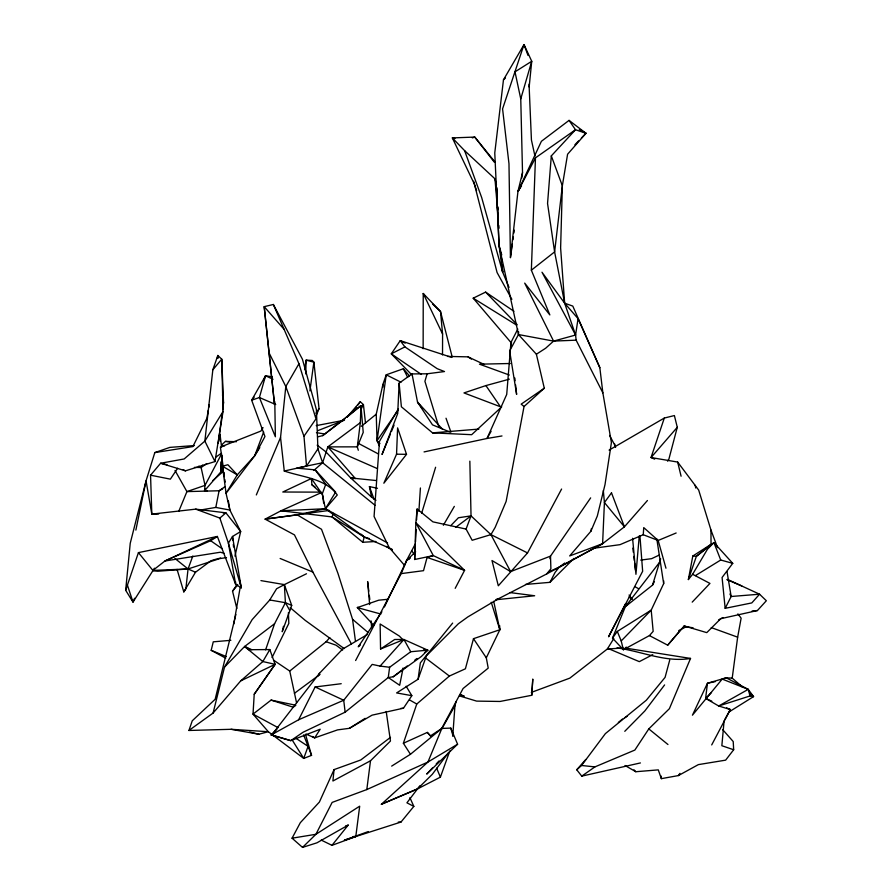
<?xml version="1.0" encoding="UTF-8"?>
<svg xmlns="http://www.w3.org/2000/svg" width="892" height="892" viewBox="0 0 892 892"><rect width="100%" height="100%" fill="white"/><g stroke="black" fill="none" stroke-linecap="round" stroke-linejoin="round"><path stroke-width="1.34" d="M423.142 348.727L423.232 293.501L440.514 311.52L452.11 356.666M442.521 354.938L442.588 334.043L440.514 311.52L432.598 304.016M305.766 373.96L306.101 360.167L312.278 360.457L313.884 362.163L319.057 408.681L316.013 416.14M626.296 647.09L623.374 649.744L612.503 638.137L617.297 631.436L651.205 610.139L653.167 631.358L649.432 635.583L623.374 649.744L621.211 640.935L651.205 610.139L663.659 583.624L663.737 580.915M455.188 588.33L464.587 570.345L433.3 555.605L414.646 559.496L415.862 522.69L417.133 509.02L432.91 521.853L466.081 529.067L472.158 540.273L490.935 534.62L495.183 527.339L506.132 501.404L524.039 406.507L544.298 388.221L536.382 354.224L518.464 334.545L499.085 245.668L494.77 152.9L503.467 79.834L524.005 44.6L531.732 61.269L529.168 86.959L531.431 139.999L534.988 156.223M358.294 450.248L357.313 446.859L360.346 422.641L360.937 405.604L322.703 435.619L317.574 436.879M576.143 340.164L553.575 341.101L524.697 283.11L549.851 314.932L531.353 270.187L535.468 157.851L575.507 129.753L585.977 133.276L567.591 154.227L562.35 185.792L554.612 251.901L564.658 303.202L575.585 335.035L576.143 340.164L602.858 392.87L611.41 442.588L605.01 484.601L597.317 516L590.905 531.231L569.676 555.928L602.602 543.707L624.422 526.826L647.425 500.512M396.55 454.195L397.609 427.881L406.518 454.329L383.85 483.219L396.55 454.195L406.518 454.329M306.09 734.094L314.686 737.885L337.544 729.89L349.441 728.318L372.064 715.161L403.485 708.181L411.836 695.671L396.617 692.928L418.069 679.258L426.421 655.798L458.354 623.776L467.832 616.929L498.55 598.688L546.595 574.002L602.602 543.707L604.419 502.542L603.327 490.567M411.636 374.673L391.287 353.845L400.229 340.655L404.901 346.877L437.18 368.675L444.495 371.551L427.134 373.793L412.026 373.926L399.114 383.181L397.72 413.509L382.021 454.485L390.384 434.092M511.294 344.814L511.428 342.037M414.646 559.496L415.248 547.209M415.516 541.756L416.118 529.48M416.597 519.924L417.133 509.02M235.878 614.476L215.15 699.272L192.259 720.792L188.926 730.47L213.088 713.054L224.539 667.049L244.609 646.51L250.384 649.699L269.819 649.566L275.115 664.328L254.22 694.244L253.016 714.124L268.336 731.73L303.737 758.412L311.542 755.368L305.499 734.384M207.245 491.091L204.536 490.79L221.082 471.623L222.086 455.321M531.743 695.281L532.78 679.28L531.743 695.281L500.055 701.458L476.607 701.112L459.413 695.894M418.883 511.372L420.411 487.98M593.336 548.301L620.029 544.655L643.255 534.732L643.734 527.596L658.162 540.463L665.956 568.215M452.768 736.078L454.942 705.695L456.057 701.87M515.576 384.853L516.624 394.409L509.644 350.89L518.464 334.545L518.653 331.891M528.019 55.427L524.005 44.6L502.575 108.88L508.975 163.693L510.436 257.598L517.962 191.379L541.399 141.304L569.063 120.387L575.507 129.753L551.312 155.899L547.554 203.476L554.612 251.901L531.353 270.187M639.263 535.925L635.94 574.314L632.584 538.289M724.114 720.714L721.851 745.723L733.67 749.748L725.642 760.151L698.347 764.622L678.377 775.583L661.351 778.649L658.274 769.874L635.806 771.725L625.036 765.492M154.461 568.193L133.008 602.089L125.66 590.259L130.232 543.306L146.054 480.844L154.807 452.601L169.826 447.394L194.434 445.543M274.792 401.69L275.372 436.768L259.405 397.531L265.548 375.766L272.283 376.848M351.403 643.913L312.88 572.095L294.472 534.899L265.102 519.133L297.237 514.874L325.424 508.73L337.276 494.982C325.413 478.313 302.143 477.198 284.269 471.009L280.545 437.481L285.808 386.526L298.954 363.746L273.353 304.484L264.188 306.658L274.513 404.41L264.188 306.658L283.89 329.081M390.506 737.338L360.758 759.984L334.065 769.606L332.906 781.002L370.503 760.776L390.473 741.029L386.191 711.448M192.817 556.017L188.056 568.973L185.859 588.854L183.808 591.898L177.051 569.386M222.643 409.684L223.524 402.972L221.762 359.175L217.826 355.473L212.842 369.79L204.859 441.116L214.983 461.554L185.425 470.853L160.638 463.238L150.558 475.191L151.818 514.115L158.642 514.048M321.198 840.074L331.969 845.337L355.785 836.573L359.688 806.178L315.913 834.299L302.522 847.4L292.063 838.19L300.314 822.703L319.381 802.064L334.065 769.606M292.063 838.19L315.913 834.299L332.147 802.41L366.813 789.565L370.503 760.776M218.217 443.212L222.108 413.71M403.095 668.008L399.672 685.279L388.254 677.519L393.216 676.783L421.381 656.467L427.747 650.168L410.733 651.729L389.626 667.261L388.254 677.519L345.137 712.184L303.124 732.209L290.77 740.65L271.112 734.986L276.999 729.132M742.378 686.94L732.209 678.143L737.651 637.178L741.129 618.189L737.907 613.897M309.903 390.886L313.884 362.163L306.101 360.167L304.562 369.689M418.069 679.258L420.344 662.879L452.657 623.073M379.301 445.721L377.037 440.659L386.236 374.807L403.351 368.753L409.473 375.933M510.436 257.598L512.387 243.895M512.967 239.781L513.357 237.038M513.948 232.935L514.338 230.192M521.742 178.121L522.522 172.647L520.761 98.901L514.996 71.839L531.732 61.269L520.761 98.901M575.585 335.035L578.061 318.634L564.658 303.202L541.99 272.216L575.585 335.035L553.575 341.101L518.464 334.545M214.983 461.554L223.045 411.468L221.762 359.175L212.842 369.79M421.682 513.134L435.608 467.252M208.304 410.142L206.877 418.348L192.884 446.58L154.807 452.601M208.784 407.41L209.252 404.678M217.358 358.205L217.826 355.473L218.15 358.183M233.804 623.976L240.093 587.85M718.506 620.029L720.758 618.691L757.431 610.541L766.339 600.74L759.56 594.206L751.8 602.914L725.163 608.322L722.085 577.481L732.745 563.343L713.912 542.604L707.456 549.238L692.605 574.292L688.368 579.555L692.805 556.028L711.036 544.332L710.957 530.026L698.692 490.098L677.664 462.067L651.037 457.529L664.306 418.058L674.385 415.56L677.284 427.29L668.855 459.257L667.539 461.153M590.905 531.231L591.429 528.532M200.845 509.956L215.808 507.425L219.086 490.767L224.773 486.798M135.863 530.093L146.054 480.844L151.818 514.115L195.705 509.142L225.91 512.844L240.673 531.532L234.93 556.14M549.94 558.671L550.509 556.117L590.649 497.881M379.959 443.614L377.037 440.659L376.234 414.211L382.913 384.43L386.236 374.807L400.954 382.177M283.466 626.296L282.229 631.726L291.706 605.389L284.37 584.606L260.932 580.614M522.522 172.647L517.962 191.379L521.552 185.748M225.721 658.173L211.192 650.313L213.266 641.827L230.872 640.311M427.078 557.433L464.587 570.345L415.862 522.69L433.3 555.605L427.078 557.433L423.522 570.668L401.177 573.612L355.618 660.526M499.643 625.593L499.843 629.741L473.474 638.683L465.401 668.799L449.378 676.047L416.765 704.033L403.374 743.248L410.454 754.286L391.666 766.105M669.736 660.024L665.075 677.385L646.332 700.209L605.389 733.614L581.573 765.481L576.734 769.774L581.751 776.129L640.423 762.939M375.933 541.489L362.765 542.28L364.259 537.04L361.193 534.219M313.783 470.485L322.614 462.736L327.832 446.881L360.346 422.641M427.134 373.793L424.915 381.308L438.708 426.443M125.66 590.259L138.427 552.616L217.369 536.46L235.689 584.516L241.275 587.817L232.511 536.482L240.673 531.532L229.868 510.057L226.055 493.309L222.476 466.226L227.895 464.732L237.272 474.867L226.055 493.309L254.677 455.801L259.817 447.606M612.503 638.137L625.37 606.627L652.498 585.163L660.649 558.816M265.615 649.844L274.58 623.72L285.407 602.702L284.37 584.606L306.491 573.757M688.368 579.555L696.373 556.329L711.036 544.332M724.795 719.565L730.347 709.541L726.634 707.869M403.374 743.248L427.313 732.41L430.49 735.889L441.852 728.418L450.806 728.106L457.585 744.218L427.926 762.047L381.363 804.272L417.456 788.952L440.392 777.144L449.813 750.919M333.363 513.357L332.047 516.925L362.765 542.28M466.081 529.067L471.032 515.877L469.85 461.164M224.305 476.774L222.476 466.226L237.272 474.867L254.677 455.801L263.653 432.018M134.581 598.264L133.008 602.089L127.3 584.817M391.432 431.55L394.052 425.183M178.746 511.384L186.919 491.603L205.026 485.36L221.617 453.816M263.954 379.613L265.548 375.766L273.008 379.278M625.794 648.138L690.531 658.43L669.39 708.694L648.796 728.898L634.859 750.061L594.908 766.897L581.751 776.129M256.327 494.937L280.545 437.481M401.177 573.612L406.852 560.154L415.65 551.78M318.399 675.802L319.47 673.304L342.55 649.153L367.326 634.535M406.284 560.934L415.349 543.875M205.472 488.749L204.536 490.79L205.026 485.36L201.113 467.508L202.473 465.145M384.43 606.961L406.852 560.154L410.409 558.035M441.573 728.719L463.071 688.524L488.214 668.119L486.307 657.817L499.843 629.741L493.711 601.375M272.049 657.516L288.818 623.419L288.406 612.659M271.112 734.986L298.642 719.755L315.132 686.963L341.223 683.707M725.163 608.322L731.161 596.492L727.025 571.683M360.981 409.383L363.423 404.589L360.245 401.735L347.1 417.11M517.795 329.048L510.949 342.483L506.712 394.442L487.021 438.474L424.057 451.921M525.5 584.438L549.951 582.342L555.08 572.441L559.184 567.156L564.77 563.019M535.468 157.851L517.962 191.379L521.407 185.458M711.704 744.92L730.347 709.541L718.684 705.996L705.617 698.38L707.445 683.25L726.222 677.82L732.209 678.143M546.595 574.002L550.888 568.795L550.509 556.117L510.614 571.605L491.994 560.544L498.305 585.799L527.529 552.94L561.592 489.039M254.677 455.801L264.957 436.511L251.655 400.185L265.548 375.766M652.498 585.163L654.427 581.562M491.091 431.327L487.021 438.474L501.995 435.954M441.663 729.076L454.942 705.695M218.685 436.745L220.034 434.382L221.617 447.394M398.256 408.993L379.479 441.35L374.071 516.479L389.168 547.521L404.533 565.372M224.539 667.049L252.135 619.65L269.763 599.97L276.62 588.731L284.37 584.606M443.357 525.254L454.329 506.377M269.819 649.566L262.828 661.552L240.695 680.886L213.088 713.054M183.808 591.898L195.493 572.24L211.348 560.444M223.045 411.468L204.859 441.116L184.153 458.967L160.638 463.238L166.971 464.654M329.304 510.414L265.102 519.133L281.002 510.781L325.424 508.73L335.615 492.116L315.199 469.872L296.713 468.133L322.614 462.736L374.997 505.262M531.309 692.415L569.821 678.132L607.363 648.986L613.796 638.527M263.04 427.614L260.899 431.059L220.38 447.07L223.435 468.545M274.58 623.72L244.609 646.51L262.828 661.552L275.115 664.328L254.22 694.244M284.269 471.009L306.536 466.092L317.931 448.854L316.392 409.573L302.41 359.186L273.353 304.484M177.642 468.278L170.372 479.149L150.558 475.191M315.969 413.286L319.057 408.681M381.899 611.789L358.238 646.8L360.312 645.083M236.826 608.478L232.544 591.151L237.149 584.483M306.536 466.092L303.971 436.233L315.98 418.872L298.954 363.746M377.037 440.659L398.278 409.93M678.377 775.583L679.938 773.342M354.592 409.45L356.209 407.243M357.826 405.035L360.245 401.735M625.37 606.627L660.325 561.324M448.665 752.469L432.263 774.356L417.456 788.952L406.93 802.811L413.832 806.401L400.999 822.045L344.39 840.186L368.296 831.567M664.596 684.933L644.827 710.969L624.768 731.317M312.434 736.48L314.686 737.885L320.172 729.232L290.77 740.65L271.748 734.963L319.47 673.304M419.931 785.774L417.456 788.952L381.363 804.272M331.969 845.337L348.203 825.1L345.572 826.014M232.544 591.151L237.818 584.784M254.164 397.174L251.655 400.185L259.405 397.531L275.728 404.533M649.432 635.583L667.707 645.184L681.042 629.451L686.249 626.697L693.117 627.823M667.707 645.184L684.164 625.939L706.765 632.629L720.758 618.691L723.077 617.554M729.623 711.56L753.562 696.607L748.232 689.371L726.222 677.82L722.208 679.08L692.437 715.183L707.445 683.25L715.273 681.633M677.284 427.29L651.037 457.529L654.672 459.146M576.734 769.774L585.776 759.482M618.346 722.453L622.482 719.041M298.642 719.755L343.721 700.242L372.187 664.395L380.081 666.101L403.953 639.508L427.747 650.168L424.514 652.665M296.557 702.818L289.744 671.052L326.126 641.727L329.828 637.657M432.408 768.012L426.71 774.089L457.585 744.218M436.21 763.965L439.065 760.921M692.203 602.122L709.954 583.413L692.605 574.292M574.894 144.738L578.596 140.925M581.361 138.059L585.977 133.276L569.063 120.387M450.783 525.633L458.421 517.761L471.032 515.877L490.935 534.62L527.529 552.94M271.748 734.963L275.606 731.061M711.504 692.504L705.617 698.38L711.805 701.179M549.951 582.342L574.002 558.381M503.467 79.834L505.463 77.983M501.705 406.852L471.667 434.694L432.542 432.865L401.389 406.785L399.114 383.181M221.484 445.008L225.475 441.384L236.492 441.696M553.575 341.101L545.648 348.237L536.382 354.224M212.909 480.442L222.978 471.69M195.705 509.142L219.856 518.074L225.91 512.844L223.156 512.911M360.257 407.187L363.423 404.589L365.497 423.076M410.454 754.286L441.852 728.418L427.926 762.047L366.813 789.565M361.293 426.32L376.234 414.211M138.427 552.616L152.878 570.412L164.942 560.99L217.369 536.46L210.646 540.708L164.942 560.99L220.391 552.226L224.048 553.33M295.876 705.249L271.079 700.108L253.016 714.124L278.148 727.682M393.216 676.783L407.243 665.967M414.802 660.147L416.954 658.486M322.703 435.619L345.126 418.582M347.267 416.954L360.937 405.604L363.222 432.397L357.313 446.859L327.832 446.881L355.351 478.558L350.712 477.945L325.758 451.742L317.151 445.153M455.734 527.317L471.032 515.877M294.405 693.329L320.05 674.352M194.434 467.375L201.113 467.508L206.676 463.595M215.574 457.317L221.138 453.392M544.298 388.221L521.184 404.143L524.039 406.507M402.994 639.843L399.348 636.063L380.126 623.987L380.561 648.997L394.699 639.486L403.953 639.508L410.733 651.729M349.441 728.318L365.151 718.339M695.448 575.596L720.725 560.02L732.745 563.343M624.813 717.681L627.143 716.332M609.08 450.114L664.306 418.058M357.893 607.285L357.335 607.597L373.715 625.348M348.203 825.1L316.928 842.828L302.522 847.4M750.027 695.961L748.232 689.371L718.684 705.996L750.027 695.961L753.562 696.607L750.518 693.976M602.602 543.707L559.184 567.156L549.082 571.739M222.71 488.861L219.086 490.767L186.919 491.603L175.022 470.452M406.852 560.154L409.317 558.86M652.766 654.639L639.319 661.641L607.876 648.406M404.901 346.877L391.287 353.845L421.414 374.462M678.689 630.611L681.042 629.451M511.25 345.226L510.949 342.483L473.195 298.184L485.605 292.108L513.948 311.275M240.695 680.886L275.115 664.328M392.157 549.361L364.259 537.04L325.424 508.73L322.202 494.101L311.397 478.525L282.786 492.016L321.042 492.139M659.043 555.17L651.606 558.671L640.712 560.098M321.153 492.707L281.002 510.781L332.047 516.925L364.259 537.04L369.455 538.601M676.158 532.981L658.162 540.463L643.255 534.732M380.561 648.997L403.953 639.508M317.597 430.736L344.468 420.188L316.236 425.629M472.347 137.892L474.756 137.067L495.261 162.344M294.94 706.274L292.71 707.033L271.079 700.108M485.917 385.578L463.985 392.926L500.445 406.774L485.917 385.578L509.332 379.178M152.577 570.757L157.761 571.226L188.056 568.973L219.722 558.593L226.512 557.634M496.231 599.368L498.55 598.688M212.675 560.098L220.647 558.002M231.139 729.299L258.858 734.216L268.336 731.73L231.139 729.299L188.926 730.47M690.531 658.43C665.655 662.756 641.415 651.16 616.974 647.927M496.164 599.736L534.654 595.756L510.202 592.6M388.355 599.246L378.721 600.193L357.335 607.597L380.839 614.042M400.72 708.449L403.485 708.181M432.542 432.865L478.848 429.085M752.123 610.964L757.431 610.541M607.363 648.986L623.129 648.005M152.878 570.412L188.056 568.973L195.493 572.24M510.269 363.501L479.483 364.181L509.343 375.041M398.289 822.056L400.999 822.045M353.132 836.54L355.785 836.573M447.617 356.421L467.999 356.856L484.155 364.427M692.805 556.028L696.373 556.329L713.912 542.604L720.725 560.02M375.978 500.267L371.518 497.1L350.712 477.945L376.268 480.543M581.573 765.481L594.908 766.897M380.081 666.101L389.626 667.261M225.475 441.384L229.545 441.964M316.459 432.665L324.532 433.947M269.763 599.97L285.407 602.702L291.706 605.389M215.808 507.425L229.868 510.057L228.33 500.702M423.812 649.376L427.747 650.168M371.518 497.1L369.422 486.586L377.472 488.292M221.952 445.364L224.617 445.944M249.671 732.031L258.858 734.216M454.92 138.55L452.344 137.914L474.31 183.964L476.596 190.542M451.843 357.447L400.229 340.655L405.202 343.13M350.712 477.945L353.288 478.803M326.126 641.727L336.061 645.195L342.628 650.045M684.164 625.939L686.249 626.697M711.281 627.6L737.651 637.178M460.261 694.768L464.175 696.195L460.283 694.656M722.208 679.08L748.232 689.371M449.981 432.051L432.497 424.86L417.523 402.102L412.026 373.926M280.144 558.47L312.88 572.095M211.192 650.313L226.367 656.623M726.891 579.633L741.787 585.933M327.832 446.881L377.16 468.512M251.812 649.722L244.609 646.51L249.013 649.8M727.437 579.376L759.56 594.206L731.161 596.492L729.924 593.994M315.132 686.963L343.721 700.242L345.137 712.184M183.072 469.627L185.425 470.853M358.149 443.246L378.42 453.972M627.444 604.954L625.459 603.884L608.567 636.788L642.653 571.259L639.932 535.891M634.881 586.68L638.549 588.664M325.424 508.73L387.585 542.983M409.517 699.897L416.765 704.033M579.287 129.418L585.977 133.276M297.237 514.874L321.51 529.279L337.979 573.456L352.552 619.304L355.462 641.192M198.805 466.103L201.113 467.508M473.195 298.184L516.691 325.145M386.47 546.428L392.123 550.074M467.999 356.856L471.389 359.075M295.631 738.097L308.086 746.348L311.542 755.368M273.733 660.27L289.744 671.052M311.397 478.525L311.899 484.78L315.054 486.987M210.646 540.708L222.063 548.669M344.178 648.584L305.22 620.375L290.156 607.642M425.35 657.828L449.378 676.047M175.01 558.526L188.056 568.973M648.796 728.898L667.963 744.519M352.552 619.304L368.24 632.64M311.899 484.78L322.202 494.101L325.736 484.334L315.199 469.872M494.413 162.266L474.756 137.067L452.344 137.914L464.598 150.636L494.982 178.857L496.454 184.789M629.161 596.781L631.068 598.744M485.605 292.108L517.126 324.632M633.978 769.818L635.806 771.725M442.488 429.197L417.523 402.102L421.749 407.588M427.313 732.41L430.869 736.391M722.765 729.723L733.213 741.542L733.67 749.748M629.083 595.009L632.317 599.457M424.603 295.453L423.232 293.501L442.588 334.043M473.474 638.683L486.307 657.817M412.071 551.089L414.234 554.556M292.085 739.825L303.737 758.412L308.086 746.348L303.615 734.93M406.15 686.238L411.836 695.671M609.604 435.452L615.435 446.346M285.407 602.702L289.632 610.284M511.885 299.311L497.089 272.562L473.663 181.266M490.935 534.62L510.614 571.605M403.351 368.753L407.677 377.316M268.905 352.518L285.808 386.526L303.971 436.233M409.907 797.66L413.832 806.401M578.061 318.634L599.837 367.682L602.858 392.87M599.837 367.682L572.798 306.09L564.658 303.202L560.622 247.976L562.35 185.792L551.312 155.899M464.598 150.636L481.658 197.5L502.642 272.105L509.042 287.414M436.645 768.202L440.392 777.144M617.297 631.436L621.211 640.935M710.957 530.026L717.547 547.666M369.422 486.586L374.127 499.464M446.022 418.225L450.939 432.129M219.856 518.074L228.397 543.15L241.275 587.817L239.535 579.889M317.931 448.854L322.614 462.736M491.258 602.301L499.843 629.741M497.413 206.933L499.085 245.668L501.75 254.956M614.532 443.748L615.58 447.427M450.806 728.106L453.013 735.911M677.664 462.067L681.087 476.216M695.191 485.304L695.715 488.013M224.762 479.405L225.219 482.048M656.813 538.969L663.659 583.624M224.004 472.57L224.383 475.258M499.085 245.668L502.642 272.105L502.151 265.169M368.809 591.195L367.627 581.573L369.634 604.586M369.31 595.321L369.812 599.457M632.829 548.145L633.32 552.282M633.811 556.407L634.301 560.544M634.636 563.298L635.45 570.189M222.543 394.833L223.524 402.972M322.714 494.859L323.618 502.999M514.829 378.018L515.13 380.75M232.901 540.418L232.511 536.482L228.397 543.15L235.689 584.516L235.577 581.807M233.303 544.343L233.57 546.963M371.05 620.832L371.641 627.6M494.982 178.857L498.137 217.258M498.806 225.486L499.041 228.229M501.516 258.39L501.739 261.133M502.073 265.247L502.642 272.105M497.335 197.266L496.643 187.565L497.29 204.168M498.026 206.966L498.215 209.743M661.206 776.085L661.351 778.649M220.034 434.382L220.224 441.272M220.803 461.967L221.082 471.623M529.101 84.205L529.168 86.959M382.913 384.43L382.98 387.173M611.499 492.852L604.419 502.542L624.422 526.826L611.499 492.852"/></g></svg>
